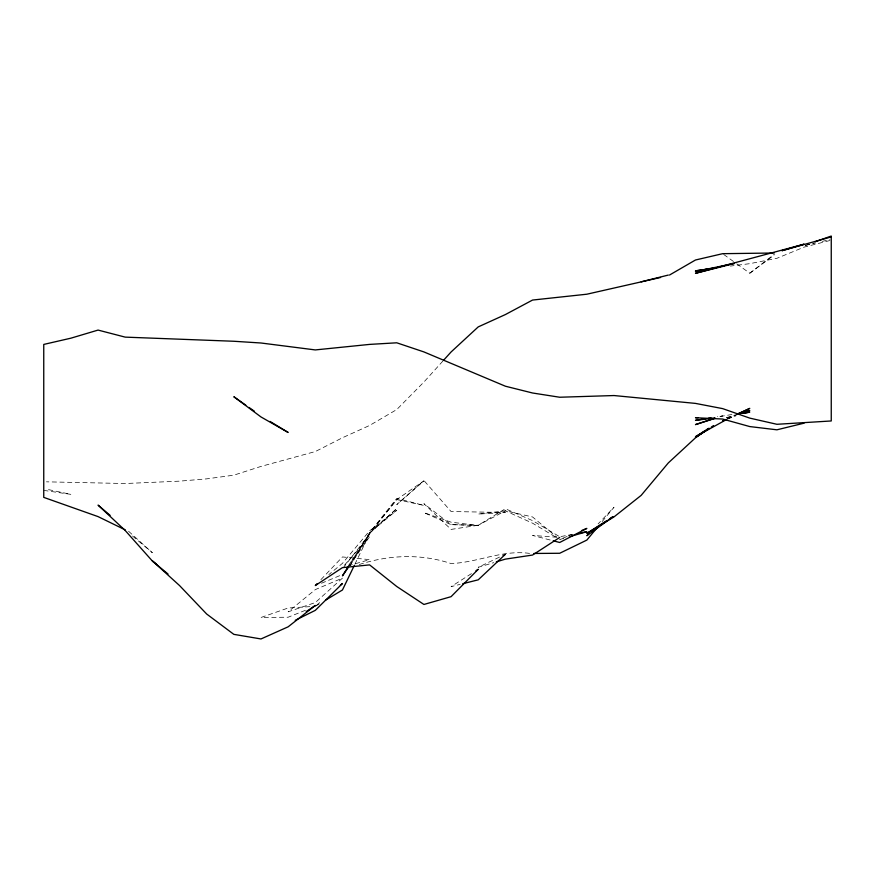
<?xml version="1.0" encoding="UTF-8"?>
<svg xmlns="http://www.w3.org/2000/svg" width="875" height="875" viewBox="0 0 875 875"><rect width="100%" height="100%" fill="white"/><g stroke="black" fill="none" stroke-linecap="round" stroke-linejoin="round"><path stroke-width="0.66" stroke-dasharray="4.38 3.28" d="M354.856 564.309L369.611 533.761L396.769 499.548L423.927 480.834L396.769 504.602L423.927 480.506L451.073 511.525L505.389 512.509L478.231 514.073L505.389 510.814L532.547 516.961L556.566 536.9M348.491 565.556L369.611 534.089L343.284 567.755M349.442 565.775L369.611 536.648L344.214 565.447M602.131 521.598L614.009 507.227L598.095 523.939M442.936 360.992L423.927 382.025L396.769 409.555L369.611 425.447L342.453 437.752L315.306 451.555L260.991 466.419L233.833 475.169L206.686 478.866L179.528 481.152L125.213 483.525L46.462 481.83M320.917 579.644L342.453 556.938L369.611 559.639L348.917 565.578L369.611 532.612L396.769 498.389L423.927 505.433L396.769 499.548L369.611 533.148L350.12 565.425L369.611 533.422L396.769 508.561L369.611 532.82L396.769 510.3L369.611 530.808L342.453 563.347L328.88 574.569M316.345 605.445L321.573 601.048M736.75 263.845L749.788 273.23L773.806 254.603M749.788 273.23L774.769 254.636M471.439 573.639L451.073 586.644L460.13 584.369M315.306 606.32L320.961 602.919M727.355 419.18L734.431 415.767M499.483 557.102L478.231 567.306L493.752 562.636M727.562 418.545L734.967 415.155M321.475 583.242L341.217 575.05M567.109 536.473L559.694 539.503L563.577 538.388M568.334 535.97L572.042 534.45M305.43 610.291L288.148 617.225L260.991 617.477L288.148 607.994L311.227 606.572M727.562 418.939L736.203 415.702M720.048 416.522L732.977 414.302M720.048 416.708L722.63 415.877L717.456 416.719M726.513 417.637L735.558 414.903M805.383 245.339L814.439 242.845M829.959 240.505L804.092 247.133L776.934 258.289L749.788 263.67L730.384 266.077M359.264 564.517C389.123 554.827 421.083 553.525 451.073 563.566C477.848 562.483 502.786 549.489 529.823 553.427M726.513 417.845L735.558 415.603M805.383 245.394L815.73 242.944M822.194 241.402L829.959 239.564M560.995 536.506L572.633 534.352M556.981 537.261L532.547 535.434L551.939 540.466M43.75 490.394L70.908 494.364L46.331 489.158M558.567 536.08L532.547 520.614L505.389 508.747L478.231 525.252L451.073 529.408L423.927 503.705L451.073 524.639L478.231 525.492L451.073 522.178L423.927 512.63L451.073 524.639L478.231 525.252L505.389 510.814L532.547 523.184L556.303 537.458M723.712 254.461L735.667 263.058M132.53 536.014L152.37 552.727L126.219 529.112M342.453 578.112L315.306 602.569L288.148 611.822L315.306 589.597L342.453 578.112"/><path stroke-width="1.31" d="M354.266 565.534L342.453 589.98L325.489 600.195M348.173 566.748L342.453 575.848L348.666 566.891M597.887 526.728L586.852 540.083L559.694 553.273L533.903 553.459M443.833 359.986L451.073 351.98L478.231 326.9L505.389 314.562L532.547 300.059L586.852 294.208L660.559 277.484M317.177 583.592L315.306 585.561L342.453 567.634L369.611 564.889L396.769 586.513L423.927 604.461L451.073 596.673L478.231 569.297L475.967 570.741M588.722 533.761L586.852 535.73L612.927 516.72L609.481 518.842M340.364 585.255L342.453 583.505L315.306 610.356L295.236 620.309M707.427 429.395L695.472 437.828L668.314 462.919L641.167 495.37L614.009 516.906L586.852 533.4L606.091 521.03M707.427 429.188L695.472 437.445L709.056 428.542M306.25 611.581L315.306 605.456L288.148 626.817L260.991 638.958L233.833 634.353L206.686 614.031L179.528 585.539L152.37 560.886L156.548 564.364M711.309 427.066L713.573 425.578M559.694 537.469L532.547 555.056L505.389 559.125L496.333 561.848M704.528 431.036L695.472 436.723L726.173 419.738M706.792 429.603L709.056 428.181M669.495 275.056L695.472 260.006L722.63 253.684L774.222 253.006M737.975 414.061L749.788 408.384L736.203 414.586M503.027 555.395L505.389 554.269L478.231 579.83L462.711 583.723M725.102 419.672L722.63 420.798L726.338 419.409M581.919 530.414L586.852 528.402L559.694 542.478L553.23 540.794M742.383 413.383L749.788 410.605L738.15 414.127M815.205 241.741L831.25 236.042L831.25 420.962L776.934 424.298L749.788 418.119L722.63 408.614L695.472 403.397L614.009 395.544L559.694 397.239L532.547 392.995L505.389 386.214L423.927 351.925L396.769 342.803L369.611 344.4L315.306 349.923L260.991 343L233.833 341.261L125.213 337.127L98.066 330.083L70.908 338.177L43.75 344.422L43.75 497.383L98.066 516.611L125.213 529.856M714.875 418.228L695.472 424.605L714.875 418.37M782.108 250.644L831.25 236.917M782.108 250.688L804.092 244.169L695.472 273.317L734.267 263.539M570.041 536.528L586.852 531.705L580.387 532.908M641.167 281.827L668.314 275.067M744.614 413.361L749.788 412.081L736.848 413.787M804.092 423.161L776.934 429.811L749.788 426.573L722.63 419.038L695.472 417.725L698.184 417.659M734.267 263.43L695.472 271.512L707.109 269.522M709.702 269.073L712.283 268.636M705.819 418.633L695.472 420.339L714.875 417.977M708.4 418.206L710.992 417.78M716.166 267.816L695.472 270.856L712.283 268.494M270.047 421.422L288.148 432.458L260.991 416.959L233.833 396.725L245.787 405.158M249.047 407.466L254.472 411.294M168.033 574.022L152.37 561.039L125.213 530.502L98.066 505.116L110.13 515.375"/></g></svg>
